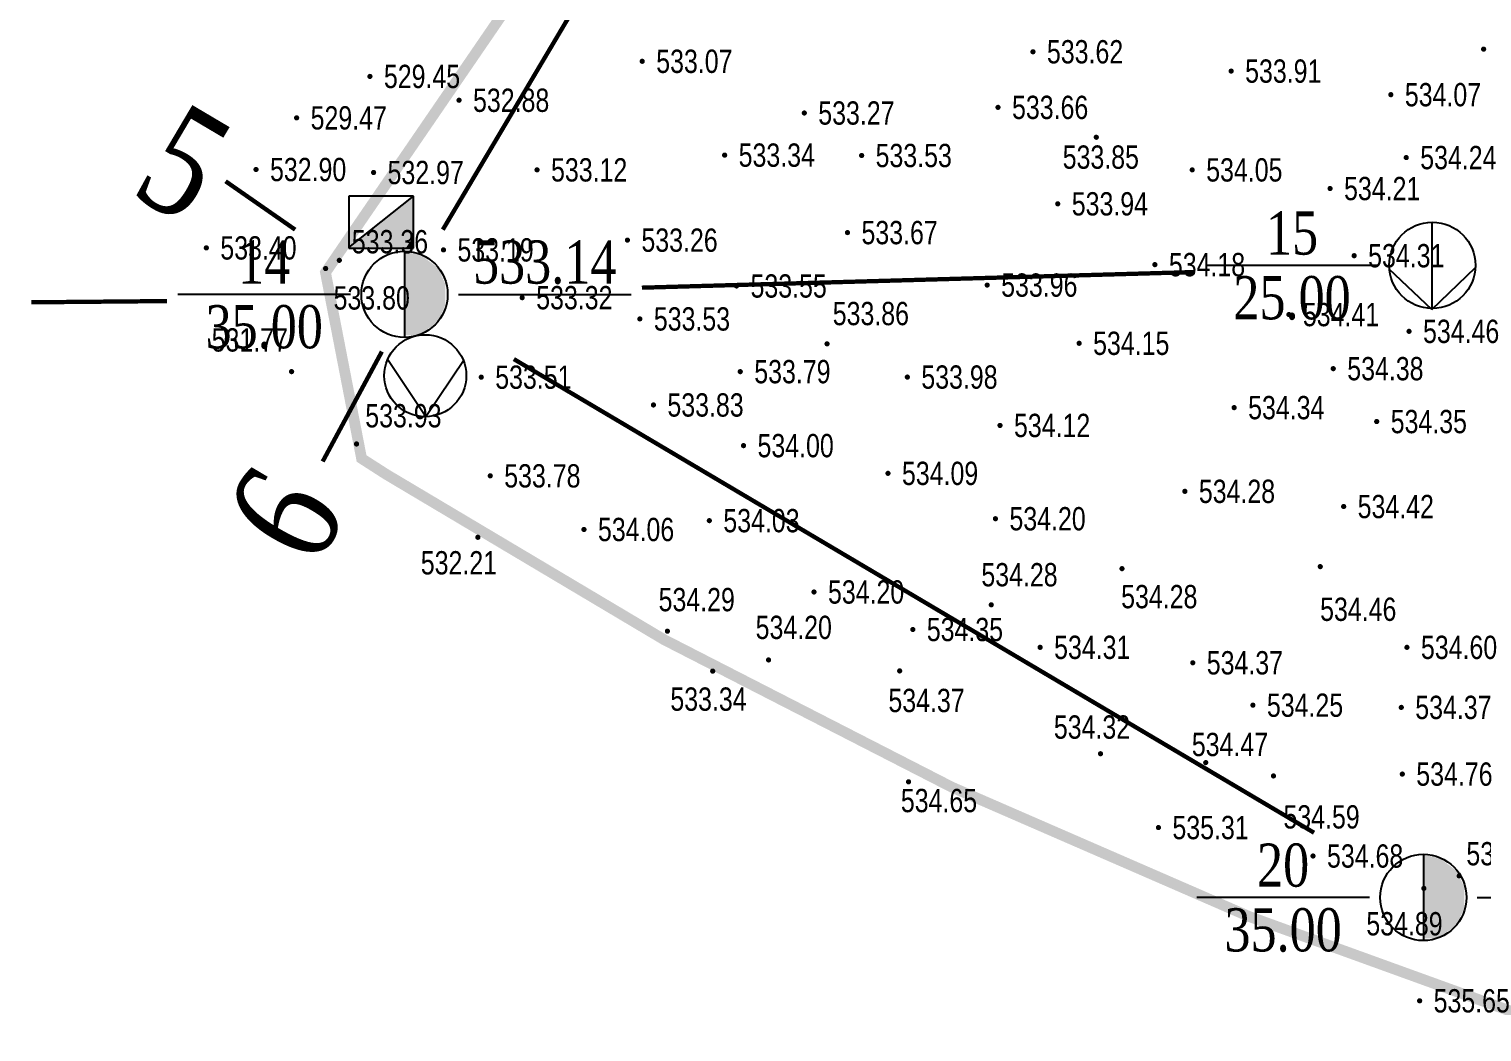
# Model space of a CAD drawing. Header units: millimetres. Extents: x 7408 to 22184, y -2085 to 5798.
# Drawn here: x 7475.9 to 7543.3, y -2010 to -1963.5 of the extents above; entities that cross this region are included whole.
import ezdxf
from ezdxf.enums import TextEntityAlignment as Align

# ---------------------------------------------------------------- set-up
doc = ezdxf.new("R2010")
doc.units = ezdxf.units.MM
doc.linetypes.add('DASHDOT', pattern=[1, 0.5, -0.25, 0, -0.25])
doc.linetypes.add('PMX', pattern=[13, 10, -1, 0, -1, 0, -1])
for name, color, linetype in [('GCD', 252, 'Continuous'), ('KTD', 7, 'Continuous'), ('用地范围', 1, 'Continuous'), ('道路-中心线', 12, 'DASHDOT')]:
    doc.layers.add(name, color=color, linetype=linetype)
doc.styles.add('DZNUM', font='TIMES.TTF')
doc.styles.add('HZ', font='jzfz_ena.shx', dxfattribs={"width": 0.7, "bigfont": 'jzfz_cna.shx'})

# ---------------------------------------------------------------- blocks, each defined once
blk = doc.blocks.new('tl_ztk')
blk.add_line((0, 1.956), (0, -2.004))
blk.add_circle((0, 0), 2)
for points in [[(0.439, 1.901), (0.439, -1.894), (-0.003, 1.956), (-0.003, -1.894)], [(0.858, 1.742), (0.858, -1.77), (0.439, 1.901), (0.439, -1.894)], [(1.555, 1.233), (1.555, -1.274), (0.858, 1.742), (0.858, -1.77)], [(1.9, 0.461), (1.9, -0.476), (1.555, 1.233), (1.555, -1.274)]]:
    blk.add_solid(points)
blk = doc.blocks.new('tl_tjk')
for p, q in [((-1.428, -1.162), (1.571, 1.218)), ((1.572, 1.218), (-1.428, 1.218)), ((-1.428, 1.218), (-1.428, -1.182)), ((1.572, -1.182), (1.572, 1.218)), ((-1.428, -1.182), (1.572, -1.182))]:
    blk.add_line(p, q)
for points in [[(1.571, -0.658), (1.211, -1.191), (1.574, 1.218), (-1.425, -1.191)], [(1.571, -1.022), (1.571, -1.187), (1.571, -0.658), (1.211, -1.191)]]:
    blk.add_solid(points)
blk = doc.blocks.new('tl_bgk')
for p, q in [((-0.02, 2), (-0.02, -2.046)), ((-0.02, -2.046), (-1.992, -0.174)), ((-0.02, -2.046), (1.998, -0.093))]:
    blk.add_line(p, q)
blk.add_circle((0, 0), 2)
blk = doc.blocks.new('GC200')
at = {"linetype": 'Continuous', "const_width": 0.2, "flags": 128}
blk.add_lwpolyline([(-0.1, 0, 1), (0.1, 0, 1)], format="xyb", close=True, dxfattribs=at)
blk = doc.blocks.new('122121')
at = {"layer": 'GCD', "color": 252, "linetype": 'Continuous', "lineweight": 5}
ref = blk.add_blockref('GC200', (7522.465, -1964.552, 266.809), dxfattribs=dict(at, xscale=0.6, yscale=0.6, zscale=0.6))
ref.add_attrib('height', '533.62', dxfattribs={"linetype": 'Continuous', "height": 1.08, "style": 'HZ', "width": 0.8}).set_placement((7523.113, -1964.552, 266.809), align=Align.MIDDLE_LEFT)
ref = blk.add_blockref('GC200', (7543.35, -1964.43, 267.166), dxfattribs=dict(at, xscale=0.6, yscale=0.6, zscale=0.6))
ref.add_attrib('height', '534.33', dxfattribs={"linetype": 'Continuous', "height": 1.08, "style": 'HZ', "width": 0.8}).set_placement((7543.999, -1964.43, 267.166), align=Align.MIDDLE_LEFT)
ref = blk.add_blockref('GC200', (7504.358, -1964.994, 266.537), dxfattribs=dict(at, xscale=0.6, yscale=0.6, zscale=0.6))
ref.add_attrib('height', '533.07', dxfattribs={"linetype": 'Continuous', "height": 1.08, "style": 'HZ', "width": 0.8}).set_placement((7505.006, -1964.994, 266.537), align=Align.MIDDLE_LEFT)
ref = blk.add_blockref('GC200', (7491.738, -1965.695, 264.725), dxfattribs=dict(at, xscale=0.6, yscale=0.6, zscale=0.6))
ref.add_attrib('height', '529.45', dxfattribs={"linetype": 'Continuous', "height": 1.08, "style": 'HZ', "width": 0.8}).set_placement((7492.386, -1965.695, 264.725), align=Align.MIDDLE_LEFT)
ref = blk.add_blockref('GC200', (7531.65, -1965.448, 266.952), dxfattribs=dict(at, xscale=0.6, yscale=0.6, zscale=0.6))
ref.add_attrib('height', '533.91', dxfattribs={"linetype": 'Continuous', "height": 1.08, "style": 'HZ', "width": 0.8}).set_placement((7532.298, -1965.448, 266.952), align=Align.MIDDLE_LEFT)
ref = blk.add_blockref('GC200', (7539.051, -1966.541, 267.034), dxfattribs=dict(at, xscale=0.6, yscale=0.6, zscale=0.6))
ref.add_attrib('height', '534.07', dxfattribs={"linetype": 'Continuous', "height": 1.08, "style": 'HZ', "width": 0.8}).set_placement((7539.699, -1966.541, 267.034), align=Align.MIDDLE_LEFT)
ref = blk.add_blockref('GC200', (7495.868, -1966.8, 266.438), dxfattribs=dict(at, xscale=0.6, yscale=0.6, zscale=0.6))
ref.add_attrib('height', '532.88', dxfattribs={"linetype": 'Continuous', "height": 1.08, "style": 'HZ', "width": 0.8}).set_placement((7496.516, -1966.8, 266.438), align=Align.MIDDLE_LEFT)
ref = blk.add_blockref('GC200', (7520.846, -1967.13, 266.832), dxfattribs=dict(at, xscale=0.6, yscale=0.6, zscale=0.6))
ref.add_attrib('height', '533.66', dxfattribs={"linetype": 'Continuous', "height": 1.08, "style": 'HZ', "width": 0.8}).set_placement((7521.495, -1967.13, 266.832), align=Align.MIDDLE_LEFT)
ref = blk.add_blockref('GC200', (7488.341, -1967.616, 264.736), dxfattribs=dict(at, xscale=0.6, yscale=0.6, zscale=0.6))
ref.add_attrib('height', '529.47', dxfattribs={"linetype": 'Continuous', "height": 1.08, "style": 'HZ', "width": 0.8}).set_placement((7488.989, -1967.616, 264.736), align=Align.MIDDLE_LEFT)
ref = blk.add_blockref('GC200', (7511.868, -1967.391, 266.632), dxfattribs=dict(at, xscale=0.6, yscale=0.6, zscale=0.6))
ref.add_attrib('height', '533.27', dxfattribs={"linetype": 'Continuous', "height": 1.08, "style": 'HZ', "width": 0.8}).set_placement((7512.516, -1967.391, 266.632), align=Align.MIDDLE_LEFT)
ref = blk.add_blockref('GC200', (7525.4, -1968.516, 266.926), dxfattribs=dict(at, xscale=0.6, yscale=0.6, zscale=0.6))
ref.add_attrib('height', '533.85', dxfattribs={"linetype": 'Continuous', "height": 1.08, "style": 'HZ', "width": 0.8}).set_placement((7523.843, -1969.435, 266.926), align=Align.MIDDLE_LEFT)
ref = blk.add_blockref('GC200', (7508.177, -1969.343, 266.668), dxfattribs=dict(at, xscale=0.6, yscale=0.6, zscale=0.6))
ref.add_attrib('height', '533.34', dxfattribs={"linetype": 'Continuous', "height": 1.08, "style": 'HZ', "width": 0.8}).set_placement((7508.826, -1969.343, 266.668), align=Align.MIDDLE_LEFT)
ref = blk.add_blockref('GC200', (7514.525, -1969.361, 266.766), dxfattribs=dict(at, xscale=0.6, yscale=0.6, zscale=0.6))
ref.add_attrib('height', '533.53', dxfattribs={"linetype": 'Continuous', "height": 1.08, "style": 'HZ', "width": 0.8}).set_placement((7515.173, -1969.361, 266.766), align=Align.MIDDLE_LEFT)
ref = blk.add_blockref('GC200', (7539.764, -1969.457, 267.12), dxfattribs=dict(at, xscale=0.6, yscale=0.6, zscale=0.6))
ref.add_attrib('height', '534.24', dxfattribs={"linetype": 'Continuous', "height": 1.08, "style": 'HZ', "width": 0.8}).set_placement((7540.412, -1969.457, 267.12), align=Align.MIDDLE_LEFT)
ref = blk.add_blockref('GC200', (7486.46, -1970.01, 266.452), dxfattribs=dict(at, xscale=0.6, yscale=0.6, zscale=0.6))
ref.add_attrib('height', '532.90', dxfattribs={"linetype": 'Continuous', "height": 1.08, "style": 'HZ', "width": 0.8}).set_placement((7487.108, -1970.01, 266.452), align=Align.MIDDLE_LEFT)
ref = blk.add_blockref('GC200', (7491.908, -1970.149, 266.483), dxfattribs=dict(at, xscale=0.6, yscale=0.6, zscale=0.6))
ref.add_attrib('height', '532.97', dxfattribs={"linetype": 'Continuous', "height": 1.08, "style": 'HZ', "width": 0.8}).set_placement((7492.556, -1970.149, 266.483), align=Align.MIDDLE_LEFT)
ref = blk.add_blockref('GC200', (7499.483, -1970.027, 266.56), dxfattribs=dict(at, xscale=0.6, yscale=0.6, zscale=0.6))
ref.add_attrib('height', '533.12', dxfattribs={"linetype": 'Continuous', "height": 1.08, "style": 'HZ', "width": 0.8}).set_placement((7500.131, -1970.027, 266.56), align=Align.MIDDLE_LEFT)
ref = blk.add_blockref('GC200', (7529.846, -1970.028, 267.024), dxfattribs=dict(at, xscale=0.6, yscale=0.6, zscale=0.6))
ref.add_attrib('height', '534.05', dxfattribs={"linetype": 'Continuous', "height": 1.08, "style": 'HZ', "width": 0.8}).set_placement((7530.494, -1970.028, 267.024), align=Align.MIDDLE_LEFT)
ref = blk.add_blockref('GC200', (7536.234, -1970.892, 267.105), dxfattribs=dict(at, xscale=0.6, yscale=0.6, zscale=0.6))
ref.add_attrib('height', '534.21', dxfattribs={"linetype": 'Continuous', "height": 1.08, "style": 'HZ', "width": 0.8}).set_placement((7536.882, -1970.892, 267.105), align=Align.MIDDLE_LEFT)
ref = blk.add_blockref('GC200', (7523.614, -1971.601, 266.971), dxfattribs=dict(at, xscale=0.6, yscale=0.6, zscale=0.6))
ref.add_attrib('height', '533.94', dxfattribs={"linetype": 'Continuous', "height": 1.08, "style": 'HZ', "width": 0.8}).set_placement((7524.263, -1971.601, 266.971), align=Align.MIDDLE_LEFT)
ref = blk.add_blockref('GC200', (7503.672, -1973.284, 266.627), dxfattribs=dict(at, xscale=0.6, yscale=0.6, zscale=0.6))
ref.add_attrib('height', '533.26', dxfattribs={"linetype": 'Continuous', "height": 1.08, "style": 'HZ', "width": 0.8}).set_placement((7504.32, -1973.284, 266.627), align=Align.MIDDLE_LEFT)
ref = blk.add_blockref('GC200', (7513.869, -1972.934, 266.834), dxfattribs=dict(at, xscale=0.6, yscale=0.6, zscale=0.6))
ref.add_attrib('height', '533.67', dxfattribs={"linetype": 'Continuous', "height": 1.08, "style": 'HZ', "width": 0.8}).set_placement((7514.518, -1972.934, 266.834), align=Align.MIDDLE_LEFT)
ref = blk.add_blockref('GC200', (7484.157, -1973.644, 266.699), dxfattribs=dict(at, xscale=0.6, yscale=0.6, zscale=0.6))
ref.add_attrib('height', '533.40', dxfattribs={"linetype": 'Continuous', "height": 1.08, "style": 'HZ', "width": 0.8}).set_placement((7484.805, -1973.644, 266.699), align=Align.MIDDLE_LEFT)
ref = blk.add_blockref('GC200', (7490.319, -1974.22, 266.678), dxfattribs=dict(at, xscale=0.6, yscale=0.6, zscale=0.6))
ref.add_attrib('height', '533.36', dxfattribs={"linetype": 'Continuous', "height": 1.08, "style": 'HZ', "width": 0.8}).set_placement((7490.9, -1973.356, 266.678), align=Align.MIDDLE_LEFT)
ref = blk.add_blockref('GC200', (7495.147, -1973.736, 266.594), dxfattribs=dict(at, xscale=0.6, yscale=0.6, zscale=0.6))
ref.add_attrib('height', '533.19', dxfattribs={"linetype": 'Continuous', "height": 1.08, "style": 'HZ', "width": 0.8}).set_placement((7495.795, -1973.736, 266.594), align=Align.MIDDLE_LEFT)
ref = blk.add_blockref('GC200', (7537.35, -1974.005, 267.154), dxfattribs=dict(at, xscale=0.6, yscale=0.6, zscale=0.6))
ref.add_attrib('height', '534.31', dxfattribs={"linetype": 'Continuous', "height": 1.08, "style": 'HZ', "width": 0.8}).set_placement((7537.998, -1974.005, 267.154), align=Align.MIDDLE_LEFT)
ref = blk.add_blockref('GC200', (7528.117, -1974.419, 267.092), dxfattribs=dict(at, xscale=0.6, yscale=0.6, zscale=0.6))
ref.add_attrib('height', '534.18', dxfattribs={"linetype": 'Continuous', "height": 1.08, "style": 'HZ', "width": 0.8}).set_placement((7528.765, -1974.419, 267.092), align=Align.MIDDLE_LEFT)
ref = blk.add_blockref('GC200', (7489.684, -1974.6, 266.897), dxfattribs=dict(at, xscale=0.6, yscale=0.6, zscale=0.6))
ref.add_attrib('height', '533.80', dxfattribs={"linetype": 'Continuous', "height": 1.08, "style": 'HZ', "width": 0.8}).set_placement((7490.054, -1975.963, 266.897), align=Align.MIDDLE_LEFT)
ref = blk.add_blockref('GC200', (7520.345, -1975.368, 266.978), dxfattribs=dict(at, xscale=0.6, yscale=0.6, zscale=0.6))
ref.add_attrib('height', '533.96', dxfattribs={"linetype": 'Continuous', "height": 1.08, "style": 'HZ', "width": 0.8}).set_placement((7520.993, -1975.368, 266.978), align=Align.MIDDLE_LEFT)
ref = blk.add_blockref('GC200', (7498.794, -1975.951, 266.659), dxfattribs=dict(at, xscale=0.6, yscale=0.6, zscale=0.6))
ref.add_attrib('height', '533.32', dxfattribs={"linetype": 'Continuous', "height": 1.08, "style": 'HZ', "width": 0.8}).set_placement((7499.443, -1975.951, 266.659), align=Align.MIDDLE_LEFT)
ref = blk.add_blockref('GC200', (7508.727, -1975.408, 266.773), dxfattribs=dict(at, xscale=0.6, yscale=0.6, zscale=0.6))
ref.add_attrib('height', '533.55', dxfattribs={"linetype": 'Continuous', "height": 1.08, "style": 'HZ', "width": 0.8}).set_placement((7509.376, -1975.408, 266.773), align=Align.MIDDLE_LEFT)
ref = blk.add_blockref('GC200', (7512.923, -1978.091, 266.931), dxfattribs=dict(at, xscale=0.6, yscale=0.6, zscale=0.6))
ref.add_attrib('height', '533.86', dxfattribs={"linetype": 'Continuous', "height": 1.08, "style": 'HZ', "width": 0.8}).set_placement((7513.186, -1976.687, 266.931), align=Align.MIDDLE_LEFT)
ref = blk.add_blockref('GC200', (7504.247, -1976.936, 266.764), dxfattribs=dict(at, xscale=0.6, yscale=0.6, zscale=0.6))
ref.add_attrib('height', '533.53', dxfattribs={"linetype": 'Continuous', "height": 1.08, "style": 'HZ', "width": 0.8}).set_placement((7504.895, -1976.936, 266.764), align=Align.MIDDLE_LEFT)
ref = blk.add_blockref('GC200', (7534.326, -1976.734, 267.207), dxfattribs=dict(at, xscale=0.6, yscale=0.6, zscale=0.6))
ref.add_attrib('height', '534.41', dxfattribs={"linetype": 'Continuous', "height": 1.08, "style": 'HZ', "width": 0.8}).set_placement((7534.974, -1976.734, 267.207), align=Align.MIDDLE_LEFT)
ref = blk.add_blockref('GC200', (7488.108, -1979.379, 265.887), dxfattribs=dict(at, xscale=0.6, yscale=0.6, zscale=0.6))
ref.add_attrib('height', '531.77', dxfattribs={"linetype": 'Continuous', "height": 1.08, "style": 'HZ', "width": 0.8}).set_placement((7484.404, -1977.909, 265.887), align=Align.MIDDLE_LEFT)
ref = blk.add_blockref('GC200', (7524.605, -1978.065, 267.075), dxfattribs=dict(at, xscale=0.6, yscale=0.6, zscale=0.6))
ref.add_attrib('height', '534.15', dxfattribs={"linetype": 'Continuous', "height": 1.08, "style": 'HZ', "width": 0.8}).set_placement((7525.253, -1978.065, 267.075), align=Align.MIDDLE_LEFT)
ref = blk.add_blockref('GC200', (7539.894, -1977.512, 267.229), dxfattribs=dict(at, xscale=0.6, yscale=0.6, zscale=0.6))
ref.add_attrib('height', '534.46', dxfattribs={"linetype": 'Continuous', "height": 1.08, "style": 'HZ', "width": 0.8}).set_placement((7540.542, -1977.512, 267.229), align=Align.MIDDLE_LEFT)
ref = blk.add_blockref('GC200', (7508.901, -1979.38, 266.896), dxfattribs=dict(at, xscale=0.6, yscale=0.6, zscale=0.6))
ref.add_attrib('height', '533.79', dxfattribs={"linetype": 'Continuous', "height": 1.08, "style": 'HZ', "width": 0.8}).set_placement((7509.55, -1979.38, 266.896), align=Align.MIDDLE_LEFT)
ref = blk.add_blockref('GC200', (7536.382, -1979.241, 267.19), dxfattribs=dict(at, xscale=0.6, yscale=0.6, zscale=0.6))
ref.add_attrib('height', '534.38', dxfattribs={"linetype": 'Continuous', "height": 1.08, "style": 'HZ', "width": 0.8}).set_placement((7537.031, -1979.241, 267.19), align=Align.MIDDLE_LEFT)
ref = blk.add_blockref('GC200', (7496.897, -1979.636, 266.757), dxfattribs=dict(at, xscale=0.6, yscale=0.6, zscale=0.6))
ref.add_attrib('height', '533.51', dxfattribs={"linetype": 'Continuous', "height": 1.08, "style": 'HZ', "width": 0.8}).set_placement((7497.545, -1979.636, 266.757), align=Align.MIDDLE_LEFT)
ref = blk.add_blockref('GC200', (7516.644, -1979.631, 266.988), dxfattribs=dict(at, xscale=0.6, yscale=0.6, zscale=0.6))
ref.add_attrib('height', '533.98', dxfattribs={"linetype": 'Continuous', "height": 1.08, "style": 'HZ', "width": 0.8}).set_placement((7517.292, -1979.631, 266.988), align=Align.MIDDLE_LEFT)
ref = blk.add_blockref('GC200', (7491.118, -1982.733, 266.967), dxfattribs=dict(at, xscale=0.6, yscale=0.6, zscale=0.6))
ref.add_attrib('height', '533.93', dxfattribs={"linetype": 'Continuous', "height": 1.08, "style": 'HZ', "width": 0.8}).set_placement((7491.523, -1981.423, 266.967), align=Align.MIDDLE_LEFT)
ref = blk.add_blockref('GC200', (7504.876, -1980.924, 266.913), dxfattribs=dict(at, xscale=0.6, yscale=0.6, zscale=0.6))
ref.add_attrib('height', '533.83', dxfattribs={"linetype": 'Continuous', "height": 1.08, "style": 'HZ', "width": 0.8}).set_placement((7505.524, -1980.924, 266.913), align=Align.MIDDLE_LEFT)
ref = blk.add_blockref('GC200', (7531.788, -1981.047, 267.171), dxfattribs=dict(at, xscale=0.6, yscale=0.6, zscale=0.6))
ref.add_attrib('height', '534.34', dxfattribs={"linetype": 'Continuous', "height": 1.08, "style": 'HZ', "width": 0.8}).set_placement((7532.437, -1981.047, 267.171), align=Align.MIDDLE_LEFT)
ref = blk.add_blockref('GC200', (7520.938, -1981.873, 267.058), dxfattribs=dict(at, xscale=0.6, yscale=0.6, zscale=0.6))
ref.add_attrib('height', '534.12', dxfattribs={"linetype": 'Continuous', "height": 1.08, "style": 'HZ', "width": 0.8}).set_placement((7521.586, -1981.873, 267.058), align=Align.MIDDLE_LEFT)
ref = blk.add_blockref('GC200', (7538.395, -1981.694, 267.175), dxfattribs=dict(at, xscale=0.6, yscale=0.6, zscale=0.6))
ref.add_attrib('height', '534.35', dxfattribs={"linetype": 'Continuous', "height": 1.08, "style": 'HZ', "width": 0.8}).set_placement((7539.043, -1981.694, 267.175), align=Align.MIDDLE_LEFT)
ref = blk.add_blockref('GC200', (7509.052, -1982.809, 267.002), dxfattribs=dict(at, xscale=0.6, yscale=0.6, zscale=0.6))
ref.add_attrib('height', '534.00', dxfattribs={"linetype": 'Continuous', "height": 1.08, "style": 'HZ', "width": 0.8}).set_placement((7509.7, -1982.809, 267.002), align=Align.MIDDLE_LEFT)
ref = blk.add_blockref('GC200', (7515.746, -1984.095, 267.045), dxfattribs=dict(at, xscale=0.6, yscale=0.6, zscale=0.6))
ref.add_attrib('height', '534.09', dxfattribs={"linetype": 'Continuous', "height": 1.08, "style": 'HZ', "width": 0.8}).set_placement((7516.394, -1984.095, 267.045), align=Align.MIDDLE_LEFT)
ref = blk.add_blockref('GC200', (7497.314, -1984.21, 266.889), dxfattribs=dict(at, xscale=0.6, yscale=0.6, zscale=0.6))
ref.add_attrib('height', '533.78', dxfattribs={"linetype": 'Continuous', "height": 1.08, "style": 'HZ', "width": 0.8}).set_placement((7497.962, -1984.21, 266.889), align=Align.MIDDLE_LEFT)
ref = blk.add_blockref('GC200', (7529.505, -1984.928, 267.139), dxfattribs=dict(at, xscale=0.6, yscale=0.6, zscale=0.6))
ref.add_attrib('height', '534.28', dxfattribs={"linetype": 'Continuous', "height": 1.08, "style": 'HZ', "width": 0.8}).set_placement((7530.153, -1984.928, 267.139), align=Align.MIDDLE_LEFT)
ref = blk.add_blockref('GC200', (7536.864, -1985.632, 267.208), dxfattribs=dict(at, xscale=0.6, yscale=0.6, zscale=0.6))
ref.add_attrib('height', '534.42', dxfattribs={"linetype": 'Continuous', "height": 1.08, "style": 'HZ', "width": 0.8}).set_placement((7537.512, -1985.632, 267.208), align=Align.MIDDLE_LEFT)
ref = blk.add_blockref('GC200', (7501.658, -1986.696, 267.031), dxfattribs=dict(at, xscale=0.6, yscale=0.6, zscale=0.6))
ref.add_attrib('height', '534.06', dxfattribs={"linetype": 'Continuous', "height": 1.08, "style": 'HZ', "width": 0.8}).set_placement((7502.306, -1986.696, 267.031), align=Align.MIDDLE_LEFT)
ref = blk.add_blockref('GC200', (7507.468, -1986.286, 267.012), dxfattribs=dict(at, xscale=0.6, yscale=0.6, zscale=0.6))
ref.add_attrib('height', '534.03', dxfattribs={"linetype": 'Continuous', "height": 1.08, "style": 'HZ', "width": 0.8}).set_placement((7508.116, -1986.286, 267.012), align=Align.MIDDLE_LEFT)
ref = blk.add_blockref('GC200', (7520.726, -1986.198, 267.101), dxfattribs=dict(at, xscale=0.6, yscale=0.6, zscale=0.6))
ref.add_attrib('height', '534.20', dxfattribs={"linetype": 'Continuous', "height": 1.08, "style": 'HZ', "width": 0.8}).set_placement((7521.375, -1986.198, 267.101), align=Align.MIDDLE_LEFT)
ref = blk.add_blockref('GC200', (7496.742, -1987.059, 266.103), dxfattribs=dict(at, xscale=0.6, yscale=0.6, zscale=0.6))
ref.add_attrib('height', '532.21', dxfattribs={"linetype": 'Continuous', "height": 1.08, "style": 'HZ', "width": 0.8}).set_placement((7494.095, -1988.24, 266.103), align=Align.MIDDLE_LEFT)
ref = blk.add_blockref('GC200', (7520.532, -1990.188, 267.142), dxfattribs=dict(at, xscale=0.6, yscale=0.6, zscale=0.6))
ref.add_attrib('height', '534.28', dxfattribs={"linetype": 'Continuous', "height": 1.08, "style": 'HZ', "width": 0.8}).set_placement((7520.074, -1988.793, 267.142), align=Align.MIDDLE_LEFT)
ref = blk.add_blockref('GC200', (7526.591, -1988.511, 267.139), dxfattribs=dict(at, xscale=0.6, yscale=0.6, zscale=0.6))
ref.add_attrib('height', '534.28', dxfattribs={"linetype": 'Continuous', "height": 1.08, "style": 'HZ', "width": 0.8}).set_placement((7526.552, -1989.808, 267.139), align=Align.MIDDLE_LEFT)
ref = blk.add_blockref('GC200', (7535.78, -1988.418, 267.231), dxfattribs=dict(at, xscale=0.6, yscale=0.6, zscale=0.6))
ref.add_attrib('height', '534.46', dxfattribs={"linetype": 'Continuous', "height": 1.08, "style": 'HZ', "width": 0.8}).set_placement((7535.773, -1990.394, 267.231), align=Align.MIDDLE_LEFT)
ref = blk.add_blockref('GC200', (7505.525, -1991.411, 267.144), dxfattribs=dict(at, xscale=0.6, yscale=0.6, zscale=0.6))
ref.add_attrib('height', '534.29', dxfattribs={"linetype": 'Continuous', "height": 1.08, "style": 'HZ', "width": 0.8}).set_placement((7505.116, -1989.947, 267.144), align=Align.MIDDLE_LEFT)
ref = blk.add_blockref('GC200', (7512.318, -1989.593, 267.099), dxfattribs=dict(at, xscale=0.6, yscale=0.6, zscale=0.6))
ref.add_attrib('height', '534.20', dxfattribs={"linetype": 'Continuous', "height": 1.08, "style": 'HZ', "width": 0.8}).set_placement((7512.966, -1989.593, 267.099), align=Align.MIDDLE_LEFT)
ref = blk.add_blockref('GC200', (7510.212, -1992.743, 267.101), dxfattribs=dict(at, xscale=0.6, yscale=0.6, zscale=0.6))
ref.add_attrib('height', '534.20', dxfattribs={"linetype": 'Continuous', "height": 1.08, "style": 'HZ', "width": 0.8}).set_placement((7509.613, -1991.234, 267.101), align=Align.MIDDLE_LEFT)
ref = blk.add_blockref('GC200', (7516.898, -1991.332, 267.174), dxfattribs=dict(at, xscale=0.6, yscale=0.6, zscale=0.6))
ref.add_attrib('height', '534.35', dxfattribs={"linetype": 'Continuous', "height": 1.08, "style": 'HZ', "width": 0.8}).set_placement((7517.546, -1991.332, 267.174), align=Align.MIDDLE_LEFT)
ref = blk.add_blockref('GC200', (7522.797, -1992.159, 267.156), dxfattribs=dict(at, xscale=0.6, yscale=0.6, zscale=0.6))
ref.add_attrib('height', '534.31', dxfattribs={"linetype": 'Continuous', "height": 1.08, "style": 'HZ', "width": 0.8}).set_placement((7523.445, -1992.159, 267.156), align=Align.MIDDLE_LEFT)
ref = blk.add_blockref('GC200', (7539.797, -1992.16, 267.298), dxfattribs=dict(at, xscale=0.6, yscale=0.6, zscale=0.6))
ref.add_attrib('height', '534.60', dxfattribs={"linetype": 'Continuous', "height": 1.08, "style": 'HZ', "width": 0.8}).set_placement((7540.445, -1992.16, 267.298), align=Align.MIDDLE_LEFT)
ref = blk.add_blockref('GC200', (7529.872, -1992.876, 267.185), dxfattribs=dict(at, xscale=0.6, yscale=0.6, zscale=0.6))
ref.add_attrib('height', '534.37', dxfattribs={"linetype": 'Continuous', "height": 1.08, "style": 'HZ', "width": 0.8}).set_placement((7530.52, -1992.876, 267.185), align=Align.MIDDLE_LEFT)
ref = blk.add_blockref('GC200', (7507.623, -1993.262, 266.668), dxfattribs=dict(at, xscale=0.6, yscale=0.6, zscale=0.6))
ref.add_attrib('height', '533.34', dxfattribs={"linetype": 'Continuous', "height": 1.08, "style": 'HZ', "width": 0.8}).set_placement((7505.661, -1994.559, 266.668), align=Align.MIDDLE_LEFT)
ref = blk.add_blockref('GC200', (7516.288, -1993.253, 267.185), dxfattribs=dict(at, xscale=0.6, yscale=0.6, zscale=0.6))
ref.add_attrib('height', '534.37', dxfattribs={"linetype": 'Continuous', "height": 1.08, "style": 'HZ', "width": 0.8}).set_placement((7515.766, -1994.622, 267.185), align=Align.MIDDLE_LEFT)
ref = blk.add_blockref('GC200', (7532.658, -1994.84, 267.125), dxfattribs=dict(at, xscale=0.6, yscale=0.6, zscale=0.6))
ref.add_attrib('height', '534.25', dxfattribs={"linetype": 'Continuous', "height": 1.08, "style": 'HZ', "width": 0.8}).set_placement((7533.307, -1994.84, 267.125), align=Align.MIDDLE_LEFT)
ref = blk.add_blockref('GC200', (7539.535, -1994.943, 267.185), dxfattribs=dict(at, xscale=0.6, yscale=0.6, zscale=0.6))
ref.add_attrib('height', '534.37', dxfattribs={"linetype": 'Continuous', "height": 1.08, "style": 'HZ', "width": 0.8}).set_placement((7540.183, -1994.943, 267.185), align=Align.MIDDLE_LEFT)
ref = blk.add_blockref('GC200', (7525.596, -1997.091, 267.158), dxfattribs=dict(at, xscale=0.6, yscale=0.6, zscale=0.6))
ref.add_attrib('height', '534.32', dxfattribs={"linetype": 'Continuous', "height": 1.08, "style": 'HZ', "width": 0.8}).set_placement((7523.434, -1995.855, 267.158), align=Align.MIDDLE_LEFT)
ref = blk.add_blockref('GC200', (7530.471, -1997.503, 267.236), dxfattribs=dict(at, xscale=0.6, yscale=0.6, zscale=0.6))
ref.add_attrib('height', '534.47', dxfattribs={"linetype": 'Continuous', "height": 1.08, "style": 'HZ', "width": 0.8}).set_placement((7529.828, -1996.662, 267.236), align=Align.MIDDLE_LEFT)
ref = blk.add_blockref('GC200', (7539.582, -1998.034, 267.382), dxfattribs=dict(at, xscale=0.6, yscale=0.6, zscale=0.6))
ref.add_attrib('height', '534.76', dxfattribs={"linetype": 'Continuous', "height": 1.08, "style": 'HZ', "width": 0.8}).set_placement((7540.23, -1998.034, 267.382), align=Align.MIDDLE_LEFT)
ref = blk.add_blockref('GC200', (7516.699, -1998.393, 267.327), dxfattribs=dict(at, xscale=0.6, yscale=0.6, zscale=0.6))
ref.add_attrib('height', '534.65', dxfattribs={"linetype": 'Continuous', "height": 1.08, "style": 'HZ', "width": 0.8}).set_placement((7516.343, -1999.261, 267.327), align=Align.MIDDLE_LEFT)
ref = blk.add_blockref('GC200', (7533.61, -1998.12, 267.294), dxfattribs=dict(at, xscale=0.6, yscale=0.6, zscale=0.6))
ref.add_attrib('height', '534.59', dxfattribs={"linetype": 'Continuous', "height": 1.08, "style": 'HZ', "width": 0.8}).set_placement((7534.074, -2000.018, 267.294), align=Align.MIDDLE_LEFT)
ref = blk.add_blockref('GC200', (7528.28, -2000.513, 267.653), dxfattribs=dict(at, xscale=0.6, yscale=0.6, zscale=0.6))
ref.add_attrib('height', '535.31', dxfattribs={"linetype": 'Continuous', "height": 1.08, "style": 'HZ', "width": 0.8}).set_placement((7528.928, -2000.513, 267.653), align=Align.MIDDLE_LEFT)
ref = blk.add_blockref('GC200', (7535.444, -2001.832, 267.339), dxfattribs=dict(at, xscale=0.6, yscale=0.6, zscale=0.6))
ref.add_attrib('height', '534.68', dxfattribs={"linetype": 'Continuous', "height": 1.08, "style": 'HZ', "width": 0.8}).set_placement((7536.092, -2001.832, 267.339), align=Align.MIDDLE_LEFT)
ref = blk.add_blockref('GC200', (7542.218, -2002.754, 267.433), dxfattribs=dict(at, xscale=0.6, yscale=0.6, zscale=0.6))
ref.add_attrib('height', '534.87', dxfattribs={"linetype": 'Continuous', "height": 1.08, "style": 'HZ', "width": 0.8}).set_placement((7542.55, -2001.726, 267.433), align=Align.MIDDLE_LEFT)
ref = blk.add_blockref('GC200', (7540.581, -2003.332, 267.447), dxfattribs=dict(at, xscale=0.6, yscale=0.6, zscale=0.6))
ref.add_attrib('height', '534.89', dxfattribs={"linetype": 'Continuous', "height": 1.08, "style": 'HZ', "width": 0.8}).set_placement((7537.915, -2004.972, 267.447), align=Align.MIDDLE_LEFT)
ref = blk.add_blockref('GC200', (7540.385, -2008.544, 267.825), dxfattribs=dict(at, xscale=0.6, yscale=0.6, zscale=0.6))
ref.add_attrib('height', '535.65', dxfattribs={"linetype": 'Continuous', "height": 1.08, "style": 'HZ', "width": 0.8}).set_placement((7541.033, -2008.544, 267.825), align=Align.MIDDLE_LEFT)
blk = doc.blocks.new('tl_bsk')
for p, q in [((0.029, -2.016), (-1.83, 0.773)), ((1.889, 0.773), (0.029, -2.016))]:
    blk.add_line(p, q)
blk.add_circle((0, 0), 2)

msp = doc.modelspace()

# ---------------------------------------------------------------- linework, layer by layer
at = {"layer": 'KTD'}
for p, q in [((7538.472, -1974.453), (7530.472, -1974.453)), ((7490.84, -1975.798), (7482.84, -1975.798)), ((7495.84, -1975.798), (7503.84, -1975.798)), ((7538.058, -2003.753), (7530.058, -2003.753)), ((7543.058, -2003.753), (7551.058, -2003.753))]:
    msp.add_line(p, q, dxfattribs=at)
at = {"layer": 'KTD', "linetype": 'PMX', "ltscale": 0.025, "const_width": 0.2}
for points in [[(7495.117, -1972.798), (7522.26, -1926.99)], [(7488.273, -1972.798), (7485.048, -1970.555)], [(7504.34, -1975.488), (7529.972, -1974.764)], [(7482.34, -1976.109), (7476.041, -1976.166)], [(7492.292, -1978.449), (7489.548, -1983.545)], [(7498.407, -1978.798), (7535.491, -2000.753)]]:
    msp.add_lwpolyline(points, dxfattribs=at)
at = {"layer": '用地范围', "const_width": 0.5}
msp.add_lwpolyline([(7559.244, -1868.747), (7534.712, -1904.582), (7521.511, -1923.864), (7512.276, -1941.78), (7489.679, -1974.785), (7491.352, -1983.406), (7492.486, -1984.135), (7505.374, -1991.805), (7518.72, -1998.647), (7532.471, -2004.632), (7546.573, -2009.737)], dxfattribs=at)

# ---------------------------------------------------------------- block references
at = {"layer": 'KTD'}
for name, p in [('tl_tjk', (7492.186, -1972.468)), ('tl_bgk', (7540.972, -1974.453)), ('tl_ztk', (7493.34, -1975.798)), ('tl_ztk', (7540.558, -2003.753))]:
    msp.add_blockref(name, p, dxfattribs=at)
at = {"layer": 'KTD', "xscale": 0.9499999999999886, "yscale": 0.9499999999999886, "zscale": 0.95}
msp.add_blockref('tl_bsk', (7494.305, -1979.567), dxfattribs=at)
at = {"layer": '道路-中心线', "linetype": 'Continuous'}
msp.add_blockref('122121', (0, 0), dxfattribs=at)

# ---------------------------------------------------------------- texts
at = {"layer": 'KTD', "style": 'DZNUM', "width": 0.8}
for s, rotation, p in [('5', 329.37322, (7484.418, -1970.467)), ('6', 59.35264, (7488.562, -1984.686))]:
    msp.add_text(s, height=5, rotation=rotation, dxfattribs=at).set_placement(p, align=Align.MIDDLE_RIGHT)
for s, p in [('15', (7534.472, -1972.953)), ('14', (7486.84, -1974.298)), ('533.14', (7499.84, -1974.298)), ('25.00', (7534.472, -1975.953)), ('35.00', (7486.84, -1977.298)), ('20', (7534.058, -2002.253)), ('35.00', (7534.058, -2005.253))]:
    msp.add_text(s, height=2, dxfattribs=at).set_placement(p, align=Align.MIDDLE_CENTER)

doc.saveas('drawing.dxf')
